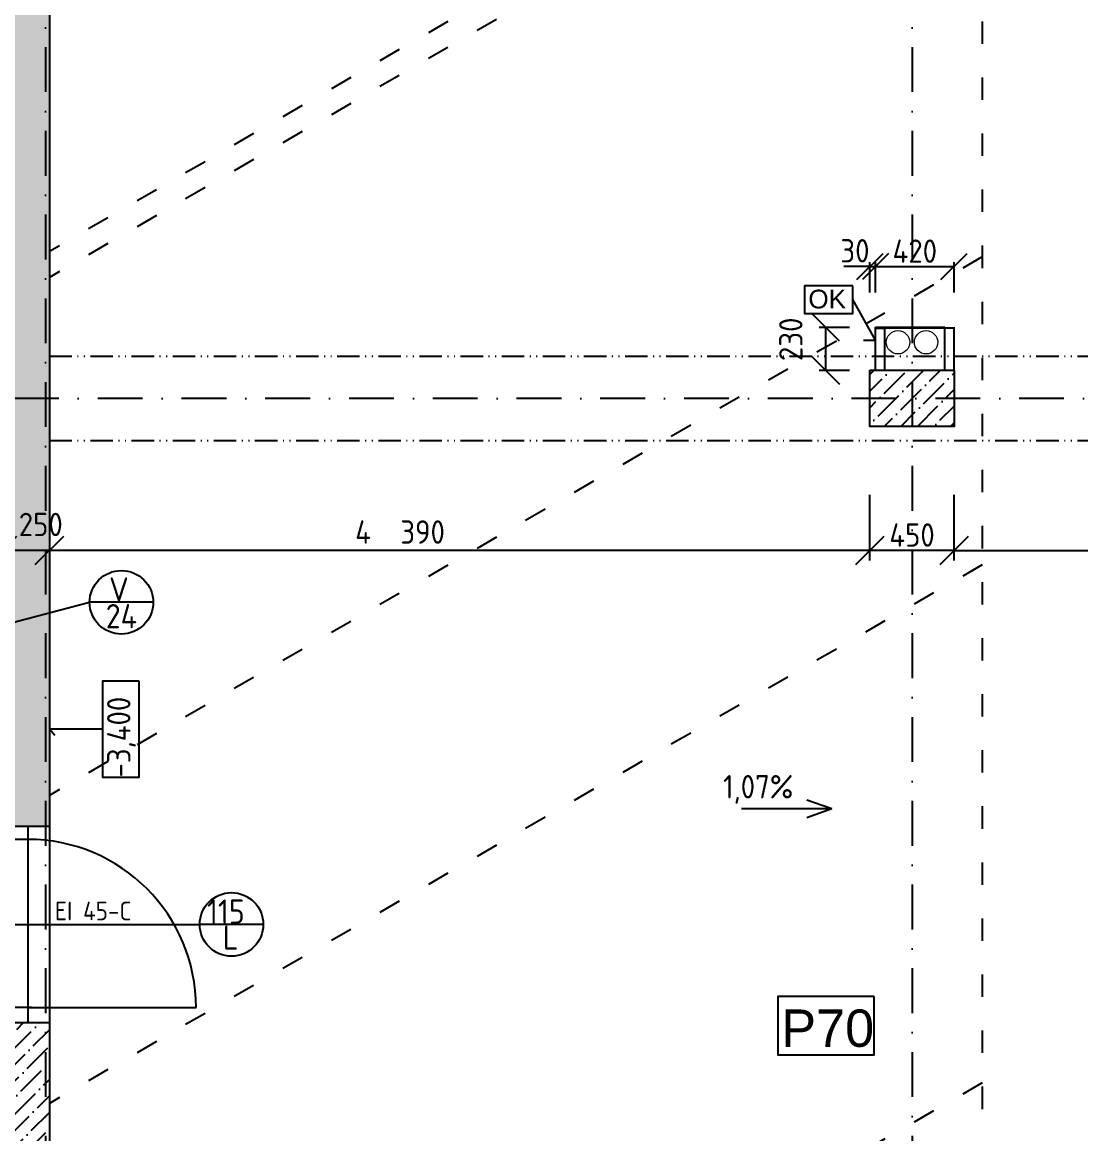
# Model space of a CAD drawing. Extents: x 4511820 to 5180432, y -1526536 to -944957.
# Drawn here: x 5027346 to 5033009, y -1428903 to -1422956 of the extents above; entities that cross this region are included whole.
import ezdxf

# ---------------------------------------------------------------- set-up
doc = ezdxf.new("R2010")
doc.units = 0
doc.header["$MEASUREMENT"] = 0
for name, pattern in [('ACAD_ISO03W100', [30, 12, -18]), ('ACAD_ISO12W100', [22, 12, -3, 0.5, -3, 0.5, -3]), ('BODKOCIARKOVANA_3', [5.6, 3, -1.3, 0, -1.3])]:
    doc.linetypes.add(name, pattern=pattern)
doc.layers.get('0').update_dxf_attribs({"linetype": 'CONTINUOUS'})
doc.layers.get('Defpoints').update_dxf_attribs({"color": 61, "linetype": 'CONTINUOUS'})
for name, color, linetype in [('DVERE', 45, 'CONTINUOUS'), ('KÓTY', 4, 'CONTINUOUS'), ('MÚRY', 1, 'CONTINUOUS'), ('OKNÁ', 143, 'CONTINUOUS'), ('osi', 253, 'CONTINUOUS'), ('Plochy', 41, 'CONTINUOUS'), ('POPIS', 7, 'CONTINUOUS'), ('POZEMOK', 7, 'CONTINUOUS'), ('TENKÁ', 7, 'CONTINUOUS'), ('ŠRAFY', 82, 'CONTINUOUS')]:
    doc.layers.add(name, color=color, linetype=linetype)
doc.layers.add('zz-kanal-splaskova', color=37, linetype='CONTINUOUS', lineweight=18)
doc.styles.add('ARIAL', font='arial.ttf')
doc.styles.add('Style-Arial', font='arial.ttf')
doc.styles.add('STYLE1', font='isocp.shx')
doc.dimstyles.new('STANDARD 50', dxfattribs={"dimtxt": 125, "dimasz": 140, "dimexe": 10, "dimexo": 200, "dimgap": 20, "dimtad": 1, "dimdsep": 46, "dimlunit": 6, "dimtxsty": 'STYLE1', "dimblk1": 'OBLIQUE', "dimblk2": 'OBLIQUE', "dimsah": 1, "dimcen": 2.5, "dimse1": 1, "dimse2": 1, "dimadec": 0, "dimazin": 0, "dimtfac": 1, "dimtmove": 1, "dimatfit": 3, "dimldrblk": 'OBLIQUE', "dimfxl": 1, "dimtolj": 1, "dimtzin": 0, "dimarcsym": 0})
doc.dimstyles.new('STANDARD-50', dxfattribs={"dimtxt": 125, "dimasz": 150, "dimexe": 10, "dimexo": 200, "dimgap": 20, "dimtad": 1, "dimdsep": 46, "dimlunit": 6, "dimtxsty": 'STYLE1', "dimblk1": 'OBLIQUE', "dimblk2": 'OBLIQUE', "dimsah": 1, "dimcen": 2.5, "dimse1": 1, "dimse2": 1, "dimadec": 0, "dimazin": 0, "dimtfac": 1, "dimtmove": 1, "dimatfit": 3, "dimldrblk": 'OBLIQUE', "dimfxl": 1, "dimtolj": 1, "dimtzin": 0, "dimarcsym": 0})
pattern_1 = [(45, (584112, 0), (33.1456304, 121.533978), [156.25, -31.25, 0, -31.25])]

# ---------------------------------------------------------------- blocks, each defined once
blk = doc.blocks.new('_OBLIQUE')
at = {"color": 0, "linetype": 'ByBlock'}
blk.add_line((-0.5, -0.5), (0.5, 0.5), dxfattribs=at)
blk = doc.blocks.new('*D21760')
at = {"layer": 'Defpoints', "color": 0}
for p in [(5032331, -1424009.4), (5035831, -1424009.4), (5035831, -1425781.9)]:
    blk.add_point(p, dxfattribs=at)
at = {"layer": 'KÓTY', "color": 0, "lineweight": -2}
blk.add_line((5032331, -1425781.9), (5035831, -1425781.9), dxfattribs=at)
at = {"layer": 'KÓTY', "color": 0, "linetype": 'ByBlock', "lineweight": -2, "xscale": 150, "yscale": 150, "zscale": 150, "rotation": 180}
blk.add_blockref('_OBLIQUE', (5032331, -1425781.9), dxfattribs=at)
at = {"layer": 'KÓTY', "color": 0, "linetype": 'ByBlock', "lineweight": -2, "xscale": 150, "yscale": 150, "zscale": 150}
blk.add_blockref('_OBLIQUE', (5035831, -1425781.9), dxfattribs=at)
at = {"layer": 'KÓTY', "color": 0, "insert": (5034346.5, -1425678.3), "char_height": 125, "attachment_point": 5, "style": 'STYLE1'}
blk.add_mtext('\\A1;3ﾠ500', dxfattribs=at)
blk = doc.blocks.new('*D21761')
at = {"layer": 'Defpoints', "color": 0}
for p in [(5031881, -1424009.4), (5032331, -1424009.4), (5031881, -1425781.9)]:
    blk.add_point(p, dxfattribs=at)
at = {"layer": 'KÓTY', "color": 0, "lineweight": -2}
blk.add_line((5032331, -1425781.9), (5031881, -1425781.9), dxfattribs=at)
at = {"layer": 'KÓTY', "color": 0, "linetype": 'ByBlock', "lineweight": -2, "xscale": 150, "yscale": 150, "zscale": 150, "rotation": 180}
blk.add_blockref('_OBLIQUE', (5031881, -1425781.9), dxfattribs=at)
at = {"layer": 'KÓTY', "color": 0, "linetype": 'ByBlock', "lineweight": -2, "xscale": 150, "yscale": 150, "zscale": 150}
blk.add_blockref('_OBLIQUE', (5032331, -1425781.9), dxfattribs=at)
at = {"layer": 'KÓTY', "color": 0, "insert": (5032106, -1425699.4), "char_height": 125, "attachment_point": 5, "style": 'STYLE1'}
blk.add_mtext('\\A1;450', dxfattribs=at)
blk = doc.blocks.new('*D21762')
at = {"layer": 'Defpoints', "color": 0}
for p in [(5027491, -1424009.4), (5031881, -1424009.4), (5027491, -1425781.9)]:
    blk.add_point(p, dxfattribs=at)
at = {"layer": 'KÓTY', "color": 0, "lineweight": -2}
blk.add_line((5031881, -1425781.9), (5027491, -1425781.9), dxfattribs=at)
at = {"layer": 'KÓTY', "color": 0, "linetype": 'ByBlock', "lineweight": -2, "xscale": 150, "yscale": 150, "zscale": 150, "rotation": 180}
blk.add_blockref('_OBLIQUE', (5027491, -1425781.9), dxfattribs=at)
at = {"layer": 'KÓTY', "color": 0, "linetype": 'ByBlock', "lineweight": -2, "xscale": 150, "yscale": 150, "zscale": 150}
blk.add_blockref('_OBLIQUE', (5031881, -1425781.9), dxfattribs=at)
at = {"layer": 'KÓTY', "color": 0, "insert": (5029367.2, -1425683.5), "char_height": 125, "attachment_point": 5, "style": 'STYLE1'}
blk.add_mtext('\\A1;4ﾠ390', dxfattribs=at)
blk = doc.blocks.new('*D21763')
at = {"layer": 'Defpoints', "color": 0}
for p in [(5027241, -1425781.9), (5027241, -1425781.9), (5027491, -1425781.9)]:
    blk.add_point(p, dxfattribs=at)
at = {"layer": 'KÓTY', "color": 0, "lineweight": -2}
blk.add_line((5027491, -1425781.9), (5027241, -1425781.9), dxfattribs=at)
at = {"layer": 'KÓTY', "color": 0, "linetype": 'ByBlock', "lineweight": -2, "xscale": 150, "yscale": 150, "zscale": 150, "rotation": 180}
blk.add_blockref('_OBLIQUE', (5027241, -1425781.9), dxfattribs=at)
at = {"layer": 'KÓTY', "color": 0, "linetype": 'ByBlock', "lineweight": -2, "xscale": 150, "yscale": 150, "zscale": 150}
blk.add_blockref('_OBLIQUE', (5027491, -1425781.9), dxfattribs=at)
at = {"layer": 'KÓTY', "color": 0, "insert": (5027445, -1425643), "char_height": 125, "attachment_point": 5, "style": 'STYLE1'}
blk.add_mtext('\\A1;250', dxfattribs=at)
blk = doc.blocks.new('*D21784')
at = {"layer": 'Defpoints', "color": 0}
for p in [(5027075.7, -1426888), (5026631.1, -1430128), (5027458.6, -1430128)]:
    blk.add_point(p, dxfattribs=at)
at = {"layer": 'KÓTY', "color": 0, "lineweight": -2}
blk.add_line((5026631.1, -1426888), (5026631.1, -1430128), dxfattribs=at)
at = {"layer": 'KÓTY', "color": 0, "linetype": 'ByBlock', "lineweight": -2, "xscale": 150, "yscale": 150, "zscale": 150}
for p, rotation in [((5026631.1, -1426888), 90), ((5026631.1, -1430128), 270)]:
    blk.add_blockref('_OBLIQUE', p, dxfattribs=dict(at, rotation=rotation))
at = {"layer": 'KÓTY', "color": 0, "insert": (5026548.5, -1428508), "char_height": 125, "attachment_point": 5, "rotation": 90, "style": 'STYLE1'}
blk.add_mtext('\\A1;3ﾠ240', dxfattribs=at)
blk = doc.blocks.new('*D55298')
at = {"layer": 'Defpoints', "color": 0}
for p in [(5031911, -1424588), (5031642.8, -1424818), (5032051, -1424818)]:
    blk.add_point(p, dxfattribs=at)
at = {"layer": 'KÓTY', "color": 0, "lineweight": -2}
blk.add_line((5031642.8, -1424588), (5031642.8, -1424818), dxfattribs=at)
at = {"layer": 'KÓTY', "color": 0, "linetype": 'ByBlock', "lineweight": -2, "xscale": 150, "yscale": 150, "zscale": 150}
for p, rotation in [((5031642.8, -1424588), 90), ((5031642.8, -1424818), 270)]:
    blk.add_blockref('_OBLIQUE', p, dxfattribs=dict(at, rotation=rotation))
at = {"layer": 'KÓTY', "color": 0, "insert": (5031457.8, -1424652.3), "char_height": 125, "attachment_point": 5, "rotation": 90, "style": 'STYLE1'}
blk.add_mtext('\\A1;230', dxfattribs=at)
blk = doc.blocks.new('*D55299')
at = {"layer": 'Defpoints', "color": 0}
for p in [(5031911, -1424262.9), (5031881, -1424818), (5031911, -1424818)]:
    blk.add_point(p, dxfattribs=at)
at = {"layer": 'KÓTY', "color": 0, "lineweight": -2}
for p, q in [((5031881, -1424262.9), (5031741, -1424262.9)), ((5031881, -1424262.9), (5031911, -1424262.9)), ((5031911, -1424262.9), (5032051, -1424262.9))]:
    blk.add_line(p, q, dxfattribs=at)
at = {"layer": 'KÓTY', "color": 0, "linetype": 'ByBlock', "lineweight": -2, "xscale": 140, "yscale": 140, "zscale": 140}
blk.add_blockref('_OBLIQUE', (5031881, -1424262.9), dxfattribs=at)
at = {"layer": 'KÓTY', "color": 0, "linetype": 'ByBlock', "lineweight": -2, "xscale": 140, "yscale": 140, "zscale": 140, "rotation": 180}
blk.add_blockref('_OBLIQUE', (5031911, -1424262.9), dxfattribs=at)
at = {"layer": 'KÓTY', "color": 0, "insert": (5031800.6, -1424178.5), "char_height": 125, "attachment_point": 5, "style": 'STYLE1'}
blk.add_mtext('\\A1;30', dxfattribs=at)
blk = doc.blocks.new('*D55300')
at = {"layer": 'Defpoints', "color": 0}
for p in [(5032331, -1424262.9), (5031911, -1424818), (5032331, -1424818)]:
    blk.add_point(p, dxfattribs=at)
at = {"layer": 'KÓTY', "color": 0, "lineweight": -2}
blk.add_line((5031911, -1424262.9), (5032331, -1424262.9), dxfattribs=at)
at = {"layer": 'KÓTY', "color": 0, "linetype": 'ByBlock', "lineweight": -2, "xscale": 140, "yscale": 140, "zscale": 140, "rotation": 180}
blk.add_blockref('_OBLIQUE', (5031911, -1424262.9), dxfattribs=at)
at = {"layer": 'KÓTY', "color": 0, "linetype": 'ByBlock', "lineweight": -2, "xscale": 140, "yscale": 140, "zscale": 140}
blk.add_blockref('_OBLIQUE', (5032331, -1424262.9), dxfattribs=at)
at = {"layer": 'KÓTY', "color": 0, "insert": (5032121, -1424180.4), "char_height": 125, "attachment_point": 5, "style": 'STYLE1'}
blk.add_mtext('\\A1;420', dxfattribs=at)

msp = doc.modelspace()

# ---------------------------------------------------------------- hatches: boundary and pattern name
at = {"layer": 'TENKÁ'}
h = msp.add_hatch(color=256, dxfattribs=at)
h.dxf.hatch_style = 1
h.paths.add_polyline_path([(5031961, -1424588.048), (5031961, -1424593.048), (5031916, -1424593.048), (5031916, -1424638.048), (5031911, -1424638.048), (5031911, -1424588.048)])
h = msp.add_hatch(color=256, dxfattribs=at)
h.dxf.hatch_style = 1
h.paths.add_polyline_path([(5032281, -1424588.048), (5032281, -1424593.048), (5032326, -1424593.048), (5032326, -1424638.048), (5032331, -1424638.048), (5032331, -1424588.048)])
at = {"layer": 'ŠRAFY'}
h = msp.add_hatch(dxfattribs=at)
h.set_pattern_fill('ANSI36', color=256, scale=500)
h.set_pattern_definition(pattern_1)
h.paths.add_polyline_path([(5027241, -1417338.048), (5027241, -1418128.048), (5027241, -1418508.048), (5027241, -1420258.048), (5027111, -1420258.048), (5027111, -1420458.048), (5027241, -1420458.048), (5027241, -1423508.048), (5027241, -1423648.048), (5027241, -1427258.048), (5027491, -1427258.048), (5027491, -1424743.048), (5027491, -1422628.048), (5027491, -1418133.048), (5027491, -1417338.048)])
h.paths.add_polyline_path([(5027301.201, -1425518), (5027588.799, -1425518), (5027588.799, -1425768), (5027301.201, -1425768)], flags=9)
h.paths.add_polyline_path([(5027294.067, -1419535.94), (5027581.665, -1419535.94), (5027581.665, -1419785.94), (5027294.067, -1419785.94)], flags=9)
h = msp.add_hatch(dxfattribs=at)
h.set_pattern_fill('ANSI36', color=256, scale=500)
h.set_pattern_definition(pattern_1)
h.paths.add_polyline_path([(5031881, -1424818.048), (5031881, -1425118.048), (5032331, -1425118.048), (5032331, -1424818.048), (5032251, -1424818.048), (5031961, -1424818.048)])
h = msp.add_hatch(dxfattribs=at)
h.set_pattern_fill('ANSI36', color=256, scale=500)
h.set_pattern_definition(pattern_1)
h.paths.add_polyline_path([(5027781, -1431558.048), (5027491, -1431558.048), (5027491, -1428308.048), (5027241, -1428308.048), (5027241, -1430128.048), (5027241, -1431808.048), (5027781, -1431808.048)])

# ---------------------------------------------------------------- linework, layer by layer
at = {"layer": 'KÓTY'}
for p, q in [((5031881, -1424401.606), (5031881, -1424238.984)), ((5031911, -1424401.606), (5031911, -1424238.984)), ((5032331, -1424401.606), (5032331, -1424238.984)), ((5031911, -1424656.99), (5031790.184, -1424439.614)), ((5031609.127, -1424588.048), (5031771.75, -1424588.048)), ((5031846.228, -1424656.99), (5031911, -1424656.99)), ((5031609.127, -1424818.048), (5031771.75, -1424818.048)), ((5031881, -1425835.26), (5031881, -1425485.26))]:
    msp.add_line(p, q, dxfattribs=at)
at = {"layer": 'KÓTY', "ltscale": 25}
msp.add_line((5032331, -1425835.26), (5032331, -1425485.26), dxfattribs=at)
at = {"layer": 'MÚRY'}
for p, q in [((5027491, -1418133.048), (5027491, -1424743.048)), ((5027491, -1422628.048), (5027491, -1427258.048)), ((5027241, -1427258.048), (5027491, -1427258.048)), ((5027241, -1428308.048), (5027491, -1428308.048)), ((5027491, -1428308.048), (5027491, -1431558.048))]:
    msp.add_line(p, q, dxfattribs=at)
msp.add_lwpolyline([(5031881, -1424818.048), (5032331, -1424818.048), (5032331, -1425118.048), (5031881, -1425118.048), (5031881, -1424818.048)], dxfattribs=at)
at = {"layer": 'OKNÁ', "ltscale": 0.25}
for p, q in [((5027376.003, -1427258.048), (5027376.003, -1428308.048)), ((5027396.003, -1427328.048), (5027286.003, -1427328.048)), ((5027217.503, -1427783.048), (5028295.5, -1427783.048)), ((5028635.5, -1427783.048), (5028295.5, -1427783.048)), ((5027396.003, -1428228.048), (5027286.003, -1428228.048)), ((5027376.003, -1428228.048), (5028276.003, -1428228.048))]:
    msp.add_line(p, q, dxfattribs=at)
msp.add_circle((5028465.5, -1427783.048), 170, dxfattribs=at)
msp.add_arc((5027376.003, -1428228.048), 900, 0, 90, dxfattribs=at)
at = {"layer": 'osi', "linetype": 'BODKOCIARKOVANA_3', "ltscale": 80}
for p, q in [((5027471, -1396650.857), (5027471, -1434168.048)), ((5032106, -1396650.857), (5032106, -1434168.048)), ((5041881, -1424968.048), (4978211, -1424968.048))]:
    msp.add_line(p, q, dxfattribs=at)
at = {"layer": 'Plochy'}
msp.add_lwpolyline([(5027491, -1431558.048), (5040671, -1431558.048), (5040671, -1405668.048), (5035831, -1405668.048), (5035831, -1398948.048), (5032331, -1398948.048), (5032331, -1399248.048), (5031881, -1399248.048), (5031881, -1398948.048), (5028051, -1398948.048), (5028051, -1399548.048), (5028391, -1399548.048), (5028391, -1400448.048), (5027941, -1400448.048), (5027941, -1400748.048), (5027491, -1400748.048)], close=True, dxfattribs=at)
at = {"layer": 'POPIS', "color": 8, "ltscale": 0.25}
msp.add_lwpolyline([(5031904, -1428169.25), (5031387.6, -1428169.25), (5031387.6, -1428481.45), (5031904, -1428481.45)], close=True, dxfattribs=at)
at = {"layer": 'POZEMOK', "linetype": 'ACAD_ISO03W100', "ltscale": 10}
for p, q in [((5032481, -1397450.857), (5032481, -1431508.048)), ((5032481, -1421301.677), (5027491, -1424182.655)), ((5032481, -1421440.241), (5027491, -1424321.219)), ((5032481, -1424211.522), (5027491, -1427092.5)), ((5032481, -1425859.396), (5027491, -1428740.373)), ((5032481, -1428630.677), (5027491, -1431511.655))]:
    msp.add_line(p, q, dxfattribs=at)
at = {"layer": 'TENKÁ'}
for p, q in [((5031911, -1424588.048), (5032281, -1424588.048)), ((5031911, -1424818.048), (5031911, -1424588.048)), ((5031916, -1424593.048), (5031961, -1424593.048)), ((5032281, -1424593.048), (5031961, -1424593.048)), ((5031961, -1424818.048), (5031961, -1424593.048)), ((5032281, -1424818.048), (5032281, -1424588.048)), ((5032326, -1424593.048), (5032281, -1424593.048)), ((5032331, -1424818.048), (5032331, -1424588.048)), ((5027211, -1426188.048), (5027706.597, -1426059.309)), ((5031543, -1427116.5), (5031677, -1427163.5)), ((5031194.5, -1427163.5), (5031677, -1427163.5)), ((5031543, -1427210.5), (5031677, -1427163.5))]:
    msp.add_line(p, q, dxfattribs=at)
at = {"layer": 'TENKÁ', "linetype": 'ACAD_ISO12W100', "ltscale": 10}
for p, q in [((5027491, -1424743.048), (5040671, -1424743.048)), ((5027491, -1425193.048), (5040671, -1425193.048)), ((5027491, -1425193.048), (5040671, -1425193.048))]:
    msp.add_line(p, q, dxfattribs=at)
at = {"layer": 'TENKÁ', "ltscale": 0.25}
for p, q in [((5028046.597, -1426059.309), (5027706.597, -1426059.309)), ((5027774.75, -1426738.325), (5027491, -1426738.325)), ((5027520.5, -1426771.723), (5027491, -1426738.325))]:
    msp.add_line(p, q, dxfattribs=at)
at = {"layer": 'TENKÁ', "linetype": 'ACAD_ISO12W100', "ltscale": 20}
msp.add_line((5027491, -1427258.048), (5027491, -1428308.048), dxfattribs=at)
at = {"layer": 'TENKÁ'}
msp.add_lwpolyline([(5031790.184, -1424365.833), (5031530.596, -1424365.833), (5031530.596, -1424513.396), (5031790.184, -1424513.396)], close=True, dxfattribs=at)
at = {"layer": 'TENKÁ', "ltscale": 0.25}
msp.add_lwpolyline([(5027971, -1426481.009), (5027774.75, -1426481.009), (5027774.75, -1426995.641), (5027971, -1426995.641)], close=True, dxfattribs=at)
msp.add_circle((5027876.597, -1426059.309), 170, dxfattribs=at)
at = {"layer": 'zz-kanal-splaskova'}
for centre in [(5032031, -1424668.048), (5032181, -1424668.048)]:
    msp.add_circle(centre, 62.5, dxfattribs=at)

# ---------------------------------------------------------------- texts
at = {"layer": 'DVERE', "ltscale": 0.25, "style": 'STYLE1'}
for s, p in [('115', (5028334.47, -1427779.548)), ('L', (5028418.97, -1427918.185))]:
    msp.add_text(s, height=130, dxfattribs=at).set_placement(p)
at = {"layer": 'POPIS', "color": 8, "ltscale": 0.25, "style": 'Style-Arial'}
msp.add_text('P70', height=200, dxfattribs=at).set_placement((5031406.466, -1428438.214))
at = {"layer": 'TENKÁ'}
for s, height, style, p in [('OK', 100, 'ARIAL', (5031551.507, -1424486.724)), ('V', 130, 'STYLE1', (5027810.567, -1426055.809)), ('24', 130, 'STYLE1', (5027792.817, -1426198.696))]:
    msp.add_text(s, height=height, dxfattribs=dict(at, style=style)).set_placement(p)
at = {"layer": 'TENKÁ', "ltscale": 0.25, "style": 'STYLE1'}
msp.add_text('-3,400', height=125, rotation=90, dxfattribs=at).set_placement((5027924.951, -1426996.751))
msp.add_text('1,07%', height=125, dxfattribs=at).set_placement((5031095.082, -1427108.789))
at = {"layer": 'TENKÁ', "linetype": 'Continuous', "style": 'STYLE1'}
msp.add_text('EI 45-C', height=100, dxfattribs=at).set_placement((5027521.035, -1427761.081))

# ---------------------------------------------------------------- dimensions: what is measured, and where the dimension line sits
at = {"layer": 'KÓTY'}
for base, p1, p2, picture, middle in [((5027491, -1425781.857), (5031881, -1424009.405), (5027491, -1424009.405), '*D21762', (5029367.19, -1425766.092)), ((5035831, -1425781.857), (5032331, -1424009.405), (5035831, -1424009.405), '*D21760', (5034346.5, -1425760.857)), ((5027241, -1425781.857), (5027491, -1425781.857), (5027241, -1425781.857), '*D21763', (5027445, -1425725.5))]:
    dim = msp.add_linear_dim(base=base, p1=p1, p2=p2, dimstyle='STANDARD-50', override={"dimtxsty": 'STYLE1', "dimldrblk": 'OBLIQUE'}, dxfattribs=at)
    dim.commit()
    dim.dimension.update_dxf_attribs({"geometry": picture, "text_midpoint": middle, "dimtype": 160})
dim = msp.add_linear_dim(base=(5031881, -1425781.857), p1=(5032331, -1424009.405), p2=(5031881, -1424009.405), dimstyle='STANDARD-50', override={"dimtxsty": 'STYLE1', "dimldrblk": 'OBLIQUE'}, dxfattribs=at)
dim.commit()
dim.dimension.update_dxf_attribs({"geometry": '*D21761', "text_midpoint": (5032106, -1425699.357)})
dim = msp.add_linear_dim(base=(5031911, -1424262.878), p1=(5031881, -1424818.048), p2=(5031911, -1424818.048), dimstyle='STANDARD 50', dxfattribs=at)
dim.commit()
dim.dimension.update_dxf_attribs({"geometry": '*D55299', "text_midpoint": (5031800.642, -1424261.018), "dimtype": 160})
dim = msp.add_linear_dim(base=(5032331, -1424262.878), p1=(5031911, -1424818.048), p2=(5032331, -1424818.048), dimstyle='STANDARD 50', dxfattribs=at)
dim.commit()
dim.dimension.update_dxf_attribs({"geometry": '*D55300', "text_midpoint": (5032121, -1424180.378)})
for base, p1, p2, picture, middle in [((5031642.773, -1424818.048), (5031911, -1424588.048), (5032051, -1424818.048), '*D55298', (5031457.773, -1424652.298)), ((5026631.061, -1430128.048), (5027075.652, -1426888.048), (5027458.561, -1430128.048), '*D21784', (5026548.518, -1428508.048))]:
    dim = msp.add_linear_dim(base=base, p1=p1, p2=p2, angle=90, dimstyle='STANDARD-50', override={"dimtxsty": 'STYLE1', "dimldrblk": 'OBLIQUE'}, dxfattribs=at)
    dim.commit()
    dim.dimension.update_dxf_attribs({"geometry": picture, "text_midpoint": middle})

doc.saveas('drawing.dxf')
